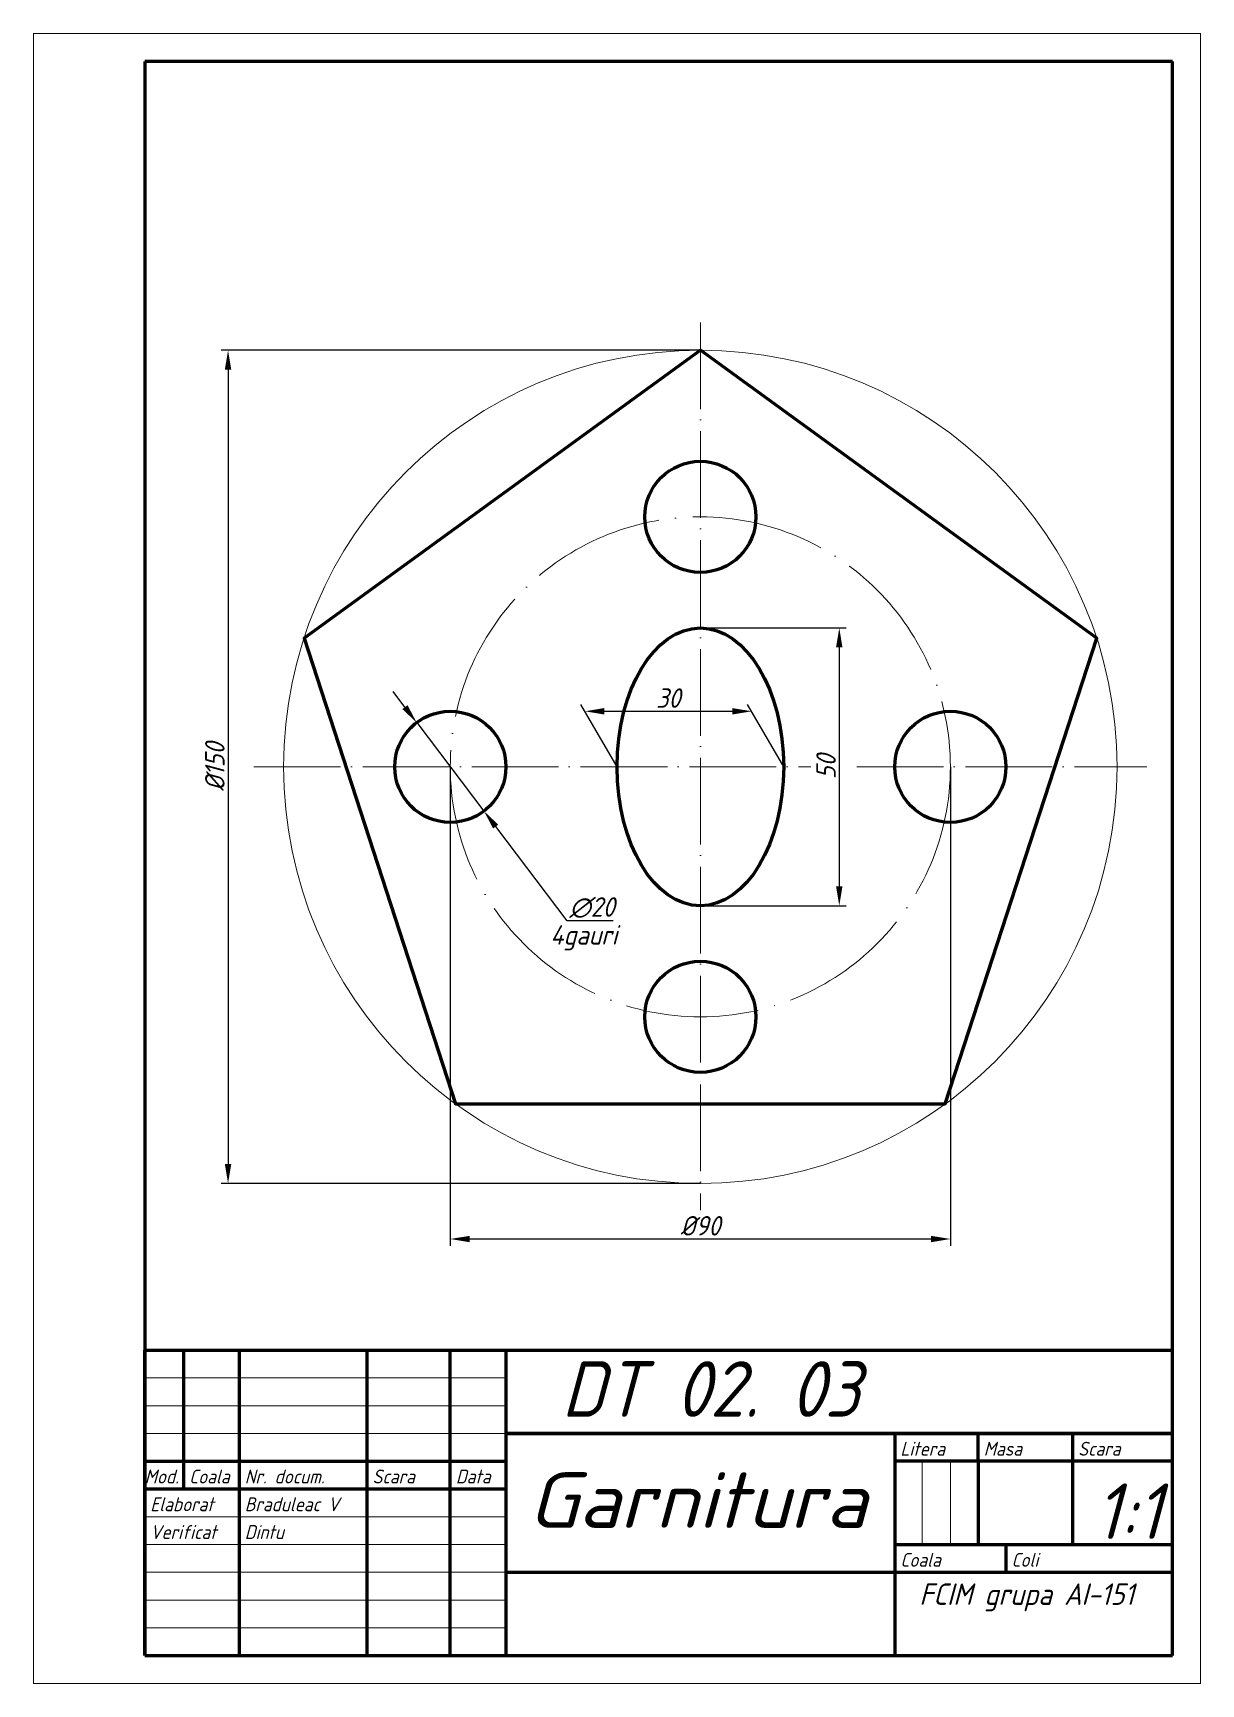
# Model space of a CAD drawing. Header units: millimetres. Extents: x 0 to 210, y 0 to 297.
import ezdxf
from ezdxf.enums import TextEntityAlignment as Align

# ---------------------------------------------------------------- set-up
doc = ezdxf.new("R2010")
doc.units = ezdxf.units.MM
doc.linetypes.add('ACAD_ISO04W100', pattern=[30, 24, -3, 0, -3])
for name, color, linetype, lineweight in [('axe', 7, 'ACAD_ISO04W100', 20), ('groasa', 7, 'Continuous', 60), ('subtire', 10, 'Continuous', 20), ('Text 10', 10, 'Continuous', 100), ('Text 2.5', 7, 'Continuous', 25), ('Text 5', 10, 'Continuous', 50)]:
    doc.layers.add(name, color=color, linetype=linetype, lineweight=lineweight)
doc.styles.get("Standard").update_dxf_attribs({"font": 'isocp.shx', "oblique": 15})
doc.dimstyles.new('ISO-25', dxfattribs={"dimtxt": 3.5, "dimasz": 3.5, "dimexe": 1.25, "dimexo": 0, "dimtad": 1, "dimtoh": 1, "dimtxsty": 'Standard', "dimcen": 2.5, "dimadec": 0, "dimazin": 0, "dimtfac": 1, "dimtmove": 0, "dimatfit": 3, "dimfxl": 0, "dimarcsym": 0})

# ---------------------------------------------------------------- blocks, each defined once
blk = doc.blocks.new('*D10')
at = {"layer": 'Defpoints', "color": 0}
for p in [(120, 240), (35, 90), (120, 90)]:
    blk.add_point(p, dxfattribs=at)
at = {"layer": 'subtire', "color": 0, "lineweight": -2}
for p, q in [((120, 240), (33.75, 240)), ((35, 236.5), (35, 93.5)), ((120, 90), (33.75, 90))]:
    blk.add_line(p, q, dxfattribs=at)
at = {"layer": 'subtire', "color": 0}
for points in [[(34.42, 236.5), (35.58, 236.5), (35, 240)], [(34.42, 93.5), (35.58, 93.5), (35, 90)]]:
    blk.add_solid(points, dxfattribs=at)
at = {"layer": 'subtire', "color": 0, "insert": (32.62, 165), "char_height": 3.5, "attachment_point": 5, "rotation": 90}
blk.add_mtext('%%c150', dxfattribs=at)
blk = doc.blocks.new('*D11')
at = {"layer": 'Defpoints', "color": 0}
for p in [(129.23, 175), (105, 165), (135, 165)]:
    blk.add_point(p, dxfattribs=at)
at = {"layer": 'subtire', "color": 0, "lineweight": -2}
for p, q in [((105, 165), (98.5, 176.25)), ((135, 165), (128.5, 176.25)), ((102.73, 175), (125.73, 175))]:
    blk.add_line(p, q, dxfattribs=at)
at = {"layer": 'subtire', "color": 0}
for points in [[(102.73, 175.58), (102.73, 174.42), (99.23, 175)], [(125.73, 175.58), (125.73, 174.42), (129.23, 175)]]:
    blk.add_solid(points, dxfattribs=at)
at = {"layer": 'subtire', "color": 0, "insert": (114.23, 177.38), "char_height": 3.5, "attachment_point": 5}
blk.add_mtext('30', dxfattribs=at)
blk = doc.blocks.new('*D12')
at = {"layer": 'Defpoints', "color": 0}
for p in [(75, 165), (165, 165), (75, 80)]:
    blk.add_point(p, dxfattribs=at)
at = {"layer": 'subtire', "color": 0, "lineweight": -2}
for p, q in [((75, 165), (75, 78.75)), ((165, 165), (165, 78.75)), ((161.5, 80), (78.5, 80))]:
    blk.add_line(p, q, dxfattribs=at)
at = {"layer": 'subtire', "color": 0}
for points in [[(78.5, 80.58), (78.5, 79.42), (75, 80)], [(161.5, 80.58), (161.5, 79.42), (165, 80)]]:
    blk.add_solid(points, dxfattribs=at)
at = {"layer": 'subtire', "color": 0, "insert": (120, 82.38), "char_height": 3.5, "attachment_point": 5}
blk.add_mtext('%%c90', dxfattribs=at)
blk = doc.blocks.new('*D13')
at = {"layer": 'Defpoints', "color": 0}
for p in [(120, 190), (120, 140), (145, 140)]:
    blk.add_point(p, dxfattribs=at)
at = {"layer": 'subtire', "color": 0, "lineweight": -2}
for p, q in [((120, 190), (146.25, 190)), ((145, 186.5), (145, 143.5)), ((120, 140), (146.25, 140))]:
    blk.add_line(p, q, dxfattribs=at)
at = {"layer": 'subtire', "color": 0}
for points in [[(144.42, 186.5), (145.58, 186.5), (145, 190)], [(144.42, 143.5), (145.58, 143.5), (145, 140)]]:
    blk.add_solid(points, dxfattribs=at)
at = {"layer": 'subtire', "color": 0, "insert": (142.62, 165), "char_height": 3.5, "attachment_point": 5, "rotation": 90}
blk.add_mtext('50', dxfattribs=at)
blk = doc.blocks.new('*D14')
at = {"layer": 'Defpoints', "color": 0}
for p in [(68.95, 172.96), (81.05, 157.04)]:
    blk.add_point(p, dxfattribs=at)
at = {"layer": 'subtire', "color": 0, "lineweight": -2}
for p, q in [((66.83, 175.75), (64.71, 178.54)), ((68.95, 172.96), (81.05, 157.04)), ((96.06, 137.29), (83.17, 154.25)), ((104.34, 137.29), (96.06, 137.29))]:
    blk.add_line(p, q, dxfattribs=at)
at = {"layer": 'subtire', "color": 0}
for points in [[(67.3, 176.1), (66.37, 175.4), (68.95, 172.96)], [(83.63, 154.6), (82.7, 153.9), (81.05, 157.04)]]:
    blk.add_solid(points, dxfattribs=at)
at = {"layer": 'subtire', "color": 0, "insert": (100.51, 139.66), "char_height": 3.5, "attachment_point": 5}
blk.add_mtext('∅20', dxfattribs=at)

msp = doc.modelspace()

# ---------------------------------------------------------------- linework, layer by layer
at = {"layer": 'axe', "color": 0, "ltscale": 0.65}
for p, q in [((120, 245), (120, 85.216)), ((39.659, 165), (139.897, 165)), ((148.143, 165), (200.341, 165))]:
    msp.add_line(p, q, dxfattribs=at)
at = {"layer": 'axe', "color": 0}
msp.add_circle((120, 165), 45, dxfattribs=at)
at = {"layer": 'groasa'}
for p, q in [((205, 292), (20, 292)), ((20, 292), (20, 5)), ((205, 5), (205, 292)), ((20, 5), (20, 60)), ((20, 60), (205, 60)), ((27, 60), (27, 35)), ((27, 60), (37, 60)), ((37, 60), (37, 5)), ((60, 60), (60, 5)), ((75, 5), (75, 60)), ((75, 60), (95.548, 60)), ((85, 60), (85, 5)), ((155, 60), (170, 60)), ((85, 45), (205, 45)), ((205, 45), (85, 45)), ((155, 45), (155, 5)), ((170, 40), (170, 45)), ((187, 45), (187, 40)), ((20, 40), (85, 40)), ((205, 40), (155, 40)), ((170, 40), (170, 25)), ((187, 40), (187, 25)), ((20, 35), (85, 35)), ((155, 25), (205, 25)), ((175, 25), (175, 20)), ((85, 20), (205, 20)), ((20, 5), (205, 5)), ((60, 5), (69.84, 5))]:
    msp.add_line(p, q, dxfattribs=at)
at = {"layer": 'groasa', "color": 0}
msp.add_lwpolyline([(120, 240), (48.671, 188.176), (75.916, 104.324), (164.084, 104.324), (191.329, 188.176)], close=True, dxfattribs=at)
for centre in [(120, 210), (75, 165), (165, 165), (120, 120)]:
    msp.add_circle(centre, 10, dxfattribs=at)
msp.add_ellipse((120, 165), major_axis=(0, -25), ratio=0.6, dxfattribs=at)
at = {"layer": 'subtire'}
for p, q in [((20, 55), (85, 55)), ((20, 50), (85, 50)), ((20, 45), (85, 45)), ((159.93, 40), (159.93, 25)), ((165, 40), (165, 25)), ((20, 30), (85, 30)), ((20, 25), (85, 25)), ((20, 20), (85, 20)), ((20, 15), (85, 15)), ((20, 10), (85, 10))]:
    msp.add_line(p, q, dxfattribs=at)
at = {"layer": 'subtire', "const_width": 0.2}
msp.add_lwpolyline([(0, 0), (210, 0), (210, 297), (0, 297)], close=True, dxfattribs=at)
at = {"layer": 'subtire', "color": 0}
msp.add_circle((120, 165), 75, dxfattribs=at)

# ---------------------------------------------------------------- texts
at = {"layer": 'axe', "color": 0, "insert": (191, 36), "char_height": 10, "width": 11, "attachment_point": 1}
msp.add_mtext('1:1', dxfattribs=at)
at = {"layer": 'subtire', "color": 0, "oblique": 15}
msp.add_text('4gauri', height=3.5, dxfattribs=at).set_placement((93, 133))
at = {"layer": 'Text 10', "oblique": 15}
msp.add_text('DT 02. 03', height=10, dxfattribs=at).set_placement((95, 48))
at = {"layer": 'Text 10', "oblique": 15, "width": 1.091968}
msp.add_text('Garnitura', height=10, dxfattribs=at).set_placement((89, 28), (150, 28), align=Align.FIT)
at = {"layer": 'Text 2.5', "oblique": 15}
for s, p in [('Litera', (156, 41)), ('Masa', (171, 41)), ('Scara', (188, 41)), ('Mod.', (20, 36)), ('Coala', (28, 36)), ('Nr. docum.', (38, 36)), ('Scara', (61, 36)), ('Data', (76, 36)), ('Elaborat', (21, 31)), ('Braduleac V', (38, 31)), ('Verificat', (21, 26)), ('Dintu', (38, 26)), ('Coala', (156, 21)), ('Coli', (176, 21))]:
    msp.add_text(s, height=2.5, dxfattribs=at).set_placement(p)
at = {"layer": 'Text 5', "insert": (157.206, 18), "char_height": 3.86166, "width": 44.017, "attachment_point": 1}
msp.add_mtext(' FCIM grupa AI-151', dxfattribs=at)

# ---------------------------------------------------------------- dimensions: what is measured, and where the dimension line sits
at = {"layer": 'subtire', "color": 0}
dim = msp.add_linear_dim(base=(35, 90), p1=(120, 240), p2=(120, 90), angle=90, text='%%c<>', dimstyle='ISO-25', dxfattribs=at)
dim.commit()
dim.dimension.update_dxf_attribs({"geometry": '*D10', "text_midpoint": (32.625, 165)})
dim = msp.add_linear_dim(base=(145, 140), p1=(120, 190), p2=(120, 140), angle=90, dimstyle='ISO-25', dxfattribs=at)
dim.commit()
dim.dimension.update_dxf_attribs({"geometry": '*D13', "text_midpoint": (142.625, 165)})
dim = msp.add_diameter_dim_2p(p1=(68.95, 172.962), p2=(81.05, 157.038), dimstyle='ISO-25', dxfattribs=at)
dim.commit()
dim.dimension.update_dxf_attribs({"geometry": '*D14', "text_midpoint": (100.512, 137.289), "dimtype": 163})
dim = msp.add_linear_dim(base=(129.226, 175), p1=(105, 165), p2=(135, 165), dimstyle='ISO-25', dxfattribs=at)
dim.commit()
dim.dimension.update_dxf_attribs({"geometry": '*D11', "text_midpoint": (114.226, 177.375)})
dim = msp.add_linear_dim(base=(75, 80), p1=(165, 165), p2=(75, 165), text='%%c<>', dimstyle='ISO-25', dxfattribs=at)
dim.commit()
dim.dimension.update_dxf_attribs({"geometry": '*D12', "text_midpoint": (120, 82.375)})

doc.saveas('drawing.dxf')
